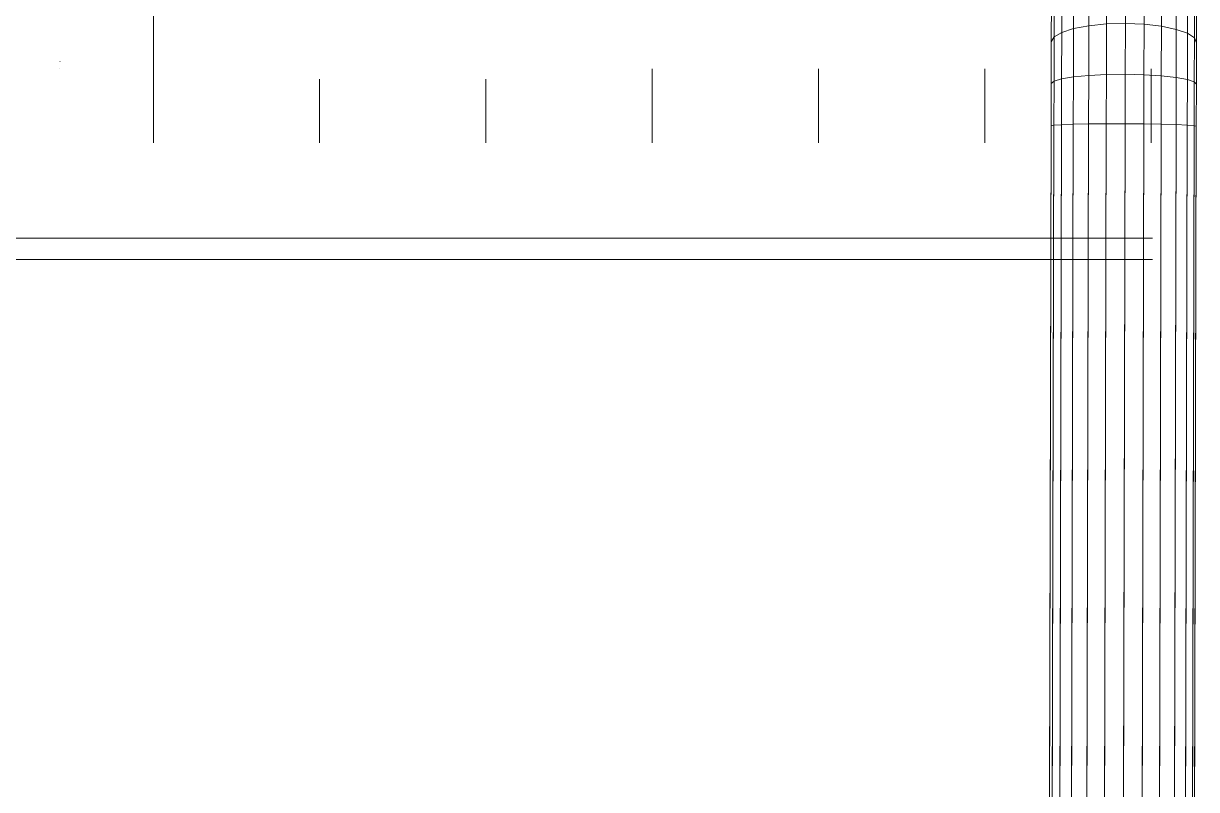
# Model space of a CAD drawing. Header units: millimetres. Extents: x -18512 to 101824, y -95768 to 52898.
# Drawn here: x 17712.3 to 17884.8, y -58264.1 to -58151.4 of the extents above; entities that cross this region are included whole.
import ezdxf

# ---------------------------------------------------------------- set-up
doc = ezdxf.new("R2010")
doc.units = ezdxf.units.MM
doc.header["$LTSCALE"] = 25
doc.layers.get('0').update_dxf_attribs({"color": 254, "lineweight": 0})
doc.layers.add('xref-first floor frm cunsult$0$G-IMPT', color=8, linetype='Continuous', lineweight=9)

# ---------------------------------------------------------------- blocks, each defined once
blk = doc.blocks.new('xref-first floor frm cunsult$0$rainshower - rain shower_dwg_Group_7-6994170-FIRST FLOOR PLAN')
at = {"layer": 'xref-first floor frm cunsult$0$G-IMPT'}
for p, q in [((0.01, 114.14), (0, 114.14)), ((0.04, 113.13), (0, 113.13))]:
    blk.add_line(p, q, dxfattribs=at)
blk = doc.blocks.new('xref-first floor frm cunsult$0$rainshower - rain shower_dwg_Group_8-6994175-FIRST FLOOR PLAN')
at = {"layer": 'xref-first floor frm cunsult$0$G-IMPT'}
for p, q in [((144.99, 442.79), (145.75, 128.73)), ((145.41, 442.89), (146.17, 128.64)), ((146.53, 442.97), (147.28, 128.56)), ((148.26, 443.05), (149.02, 128.5)), ((150.51, 443.1), (151.27, 128.45)), ((153.1, 443.14), (153.86, 128.42)), ((155.87, 443.16), (156.63, 128.42)), ((158.63, 443.15), (159.39, 128.44)), ((161.18, 443.12), (161.94, 128.48)), ((163.36, 443.06), (164.12, 128.54)), ((165.02, 442.99), (165.78, 128.62)), ((166.03, 442.91), (166.79, 128.71)), ((166.34, 442.82), (167.1, 128.8)), ((145.75, 128.73), (145.77, 122.5)), ((146.17, 128.64), (145.75, 128.73)), ((147.28, 128.56), (146.17, 128.64)), ((146.17, 128.64), (146.18, 122.14)), ((146.18, 122.14), (146.17, 128.64)), ((149.02, 128.5), (147.28, 128.56)), ((147.28, 128.56), (147.3, 121.81)), ((151.27, 128.45), (149.02, 128.5)), ((149.02, 128.5), (149.04, 121.52)), ((153.86, 128.42), (151.27, 128.45)), ((151.27, 128.45), (151.28, 121.31)), ((151.28, 121.31), (151.27, 128.45)), ((156.63, 128.42), (153.86, 128.42)), ((153.86, 128.42), (153.88, 121.19)), ((159.39, 128.44), (156.63, 128.42)), ((159.39, 128.44), (156.63, 128.42)), ((156.63, 128.42), (156.65, 121.15)), ((156.63, 128.42), (156.65, 121.15)), ((161.94, 128.48), (159.39, 128.44)), ((159.39, 128.44), (159.41, 121.21)), ((159.41, 121.21), (159.39, 128.44)), ((164.12, 128.54), (161.94, 128.48)), ((161.94, 128.48), (164.12, 128.54)), ((161.94, 128.48), (161.96, 121.37)), ((161.96, 121.37), (161.94, 128.48)), ((165.78, 128.62), (164.12, 128.54)), ((164.12, 128.54), (164.14, 121.6)), ((164.12, 128.54), (164.14, 121.6)), ((166.79, 128.71), (165.78, 128.62)), ((165.78, 128.62), (165.79, 121.9)), ((167.1, 128.8), (166.79, 128.71)), ((166.79, 128.71), (166.81, 122.24)), ((167.1, 128.8), (167.12, 122.6)), ((145.77, 122.5), (145.78, 116.36)), ((146.18, 122.14), (145.77, 122.5)), ((145.77, 122.5), (145.78, 116.36)), ((167.12, 122.6), (166.81, 122.24)), ((167.12, 122.6), (167.13, 116.52)), ((147.3, 121.81), (146.18, 122.14)), ((146.18, 122.14), (146.2, 115.65)), ((147.3, 121.81), (146.18, 122.14)), ((149.04, 121.52), (147.3, 121.81)), ((147.3, 121.81), (147.32, 114.99)), ((151.28, 121.31), (149.04, 121.52)), ((149.04, 121.52), (149.06, 114.43)), ((153.88, 121.19), (151.28, 121.31)), ((151.28, 121.31), (151.3, 114)), ((153.88, 121.19), (151.28, 121.31)), ((156.65, 121.15), (153.88, 121.19)), ((153.88, 121.19), (153.9, 113.74)), ((153.9, 113.74), (153.88, 121.19)), ((159.41, 121.21), (156.65, 121.15)), ((156.65, 121.15), (156.67, 113.67)), ((161.96, 121.37), (159.41, 121.21)), ((159.41, 121.21), (159.42, 113.79)), ((164.14, 121.6), (161.96, 121.37)), ((161.96, 121.37), (161.98, 114.08)), ((165.79, 121.9), (164.14, 121.6)), ((164.14, 121.6), (165.79, 121.9)), ((164.14, 121.6), (164.15, 114.54)), ((166.81, 122.24), (165.79, 121.9)), ((165.79, 121.9), (166.81, 122.24)), ((165.79, 121.9), (165.81, 115.12)), ((165.79, 121.9), (165.81, 115.12)), ((166.81, 122.24), (166.82, 115.8)), ((166.81, 122.24), (166.82, 115.8)), ((145.78, 116.36), (145.8, 110.44)), ((146.2, 115.65), (145.78, 116.36)), ((145.78, 116.36), (146.2, 115.65)), ((145.78, 116.36), (145.8, 110.44)), ((147.32, 114.99), (146.2, 115.65)), ((146.2, 115.65), (146.22, 109.38)), ((146.2, 115.65), (146.22, 109.38)), ((166.82, 115.8), (165.81, 115.12)), ((167.13, 116.52), (166.82, 115.8)), ((166.82, 115.8), (166.84, 109.58)), ((167.13, 116.52), (167.15, 110.65)), ((149.06, 114.43), (147.32, 114.99)), ((147.32, 114.99), (147.33, 108.4)), ((151.3, 114), (149.06, 114.43)), ((149.06, 114.43), (149.07, 107.57)), ((149.07, 107.57), (149.06, 114.43)), ((153.9, 113.74), (151.3, 114)), ((151.3, 114), (151.32, 106.94)), ((151.3, 114), (151.32, 106.94)), ((161.98, 114.08), (159.42, 113.79)), ((164.15, 114.54), (161.98, 114.08)), ((164.15, 114.54), (161.98, 114.08)), ((161.98, 114.08), (161.99, 107.05)), ((165.81, 115.12), (164.15, 114.54)), ((164.15, 114.54), (164.17, 107.72)), ((164.17, 107.72), (164.15, 114.54)), ((165.81, 115.12), (165.82, 108.58)), ((156.67, 113.67), (153.9, 113.74)), ((153.9, 113.74), (153.91, 106.56)), ((156.67, 113.67), (153.9, 113.74)), ((159.42, 113.79), (156.67, 113.67)), ((156.67, 113.67), (156.69, 106.45)), ((159.42, 113.79), (159.44, 106.61))]:
    blk.add_line(p, q, dxfattribs=at)
at = {"layer": 'xref-first floor frm cunsult$0$G-IMPT', "flags": 128}
for points in [[(146.52, 449.03), (148.26, 449.32), (148.26, 443.05), (150.51, 443.1), (151.27, 128.45), (153.86, 128.42), (153.88, 121.19), (156.65, 121.15), (156.67, 113.67), (159.42, 113.79), (159.44, 106.61)], [(150.5, 449.54), (150.5, 443.1), (153.1, 443.14), (153.86, 128.42), (156.63, 128.42)], [(156.63, 128.42), (155.87, 443.16), (153.1, 443.14), (153.1, 449.68)], [(166.79, 128.71), (165.78, 128.62), (165.02, 442.99), (163.36, 443.06), (163.36, 449.32)], [(167.1, 128.8), (166.34, 442.82), (166.03, 442.91), (166.03, 448.69)], [(144.99, 442.79), (145.41, 442.89), (146.17, 128.64), (147.28, 128.56), (147.3, 121.81), (149.04, 121.52)], [(146.17, 128.64), (145.75, 128.73), (144.99, 442.79)], [(146.53, 442.97), (147.28, 128.56), (149.02, 128.5), (149.04, 121.52)], [(151.27, 128.45), (149.02, 128.5), (148.26, 443.05)], [(161.94, 128.48), (159.39, 128.44), (158.63, 443.15), (155.87, 443.16)], [(158.63, 443.15), (161.18, 443.12), (161.94, 128.48)], [(163.36, 443.06), (164.12, 128.54), (165.78, 128.62), (165.79, 121.9)], [(165.02, 442.99), (166.03, 442.91), (166.79, 128.71), (167.1, 128.8), (167.12, 122.6)], [(145.75, 128.73), (145.77, 122.5), (146.18, 122.14), (146.2, 115.65), (147.32, 114.99)], [(167.13, 116.52), (167.12, 122.6), (166.81, 122.24), (166.79, 128.71)], [(149.06, 114.43), (147.32, 114.99), (147.3, 121.81)], [(149.04, 121.52), (151.28, 121.31), (151.3, 114)], [(149.04, 121.52), (149.06, 114.43), (151.3, 114)], [(156.65, 121.15), (159.41, 121.21), (159.42, 113.79)], [(161.98, 114.08), (161.96, 121.37), (159.41, 121.21)], [(164.15, 114.54), (164.14, 121.6), (161.96, 121.37)], [(165.81, 115.12), (166.82, 115.8), (166.84, 109.58)], [(166.82, 115.8), (167.13, 116.52), (167.15, 110.65)], [(147.32, 114.99), (147.33, 108.4), (149.07, 107.57)], [(151.3, 114), (153.9, 113.74), (153.91, 106.56)], [(159.42, 113.79), (161.98, 114.08), (161.99, 107.05), (164.17, 107.72)], [(165.82, 108.58), (165.81, 115.12), (164.15, 114.54)]]:
    blk.add_lwpolyline(points, dxfattribs=at)
blk.add_blockref('xref-first floor frm cunsult$0$rainshower - rain shower_dwg_Group_7-6994170-FIRST FLOOR PLAN', (0, 6.14))
blk = doc.blocks.new('xref-first floor frm cunsult$0$rainshower - rain shower_dwg_Group_2-6994176-FIRST FLOOR PLAN')
blk.add_blockref('xref-first floor frm cunsult$0$rainshower - rain shower_dwg_Group_8-6994175-FIRST FLOOR PLAN', (9.72, -6.14))
blk = doc.blocks.new('xref-first floor frm cunsult$0$rainshower - rain shower_dwg_Grohe_Rainshower_210-6994177-FIRST FLOOR PLAN')
at = {"rotation": 180}
blk.add_blockref('xref-first floor frm cunsult$0$rainshower - rain shower_dwg_Group_2-6994176-FIRST FLOOR PLAN', (330.75, -10.15), dxfattribs=at)
blk = doc.blocks.new('xref-first floor frm cunsult$0$rainshower - rain shower_dwg-6994168-FIRST FLOOR PLAN')
blk.add_blockref('xref-first floor frm cunsult$0$rainshower - rain shower_dwg_Grohe_Rainshower_210-6994177-FIRST FLOOR PLAN', (-2603.95, 2352.83))

msp = doc.modelspace()

# ---------------------------------------------------------------- linework, layer by layer
at = {"color": 252, "lineweight": 9}
for p, q in [((17731.38, -58168.95), (17731.38, -58077.35)), ((17804.74, -58168.95), (17804.74, -58158.05)), ((17829.19, -58168.95), (17829.19, -58158.05)), ((17853.64, -58168.95), (17853.64, -58158.05)), ((17878.09, -58168.95), (17878.09, -58158.05)), ((17755.83, -58168.95), (17755.83, -58159.57)), ((17780.28, -58168.95), (17780.28, -58159.57)), ((17878.29, -58182.94), (17283.09, -58182.94)), ((17283.09, -58182.94), (17878.29, -58182.94)), ((17283.09, -58186.12), (17878.29, -58186.12))]:
    msp.add_line(p, q, dxfattribs=at)

# ---------------------------------------------------------------- block references
at = {"color": 252, "lineweight": 9, "extrusion": (0, 0, -1), "zscale": -1}
msp.add_blockref('xref-first floor frm cunsult$0$rainshower - rain shower_dwg-6994168-FIRST FLOOR PLAN', (-15434.72, -60386.53), dxfattribs=at)

doc.saveas('drawing.dxf')
